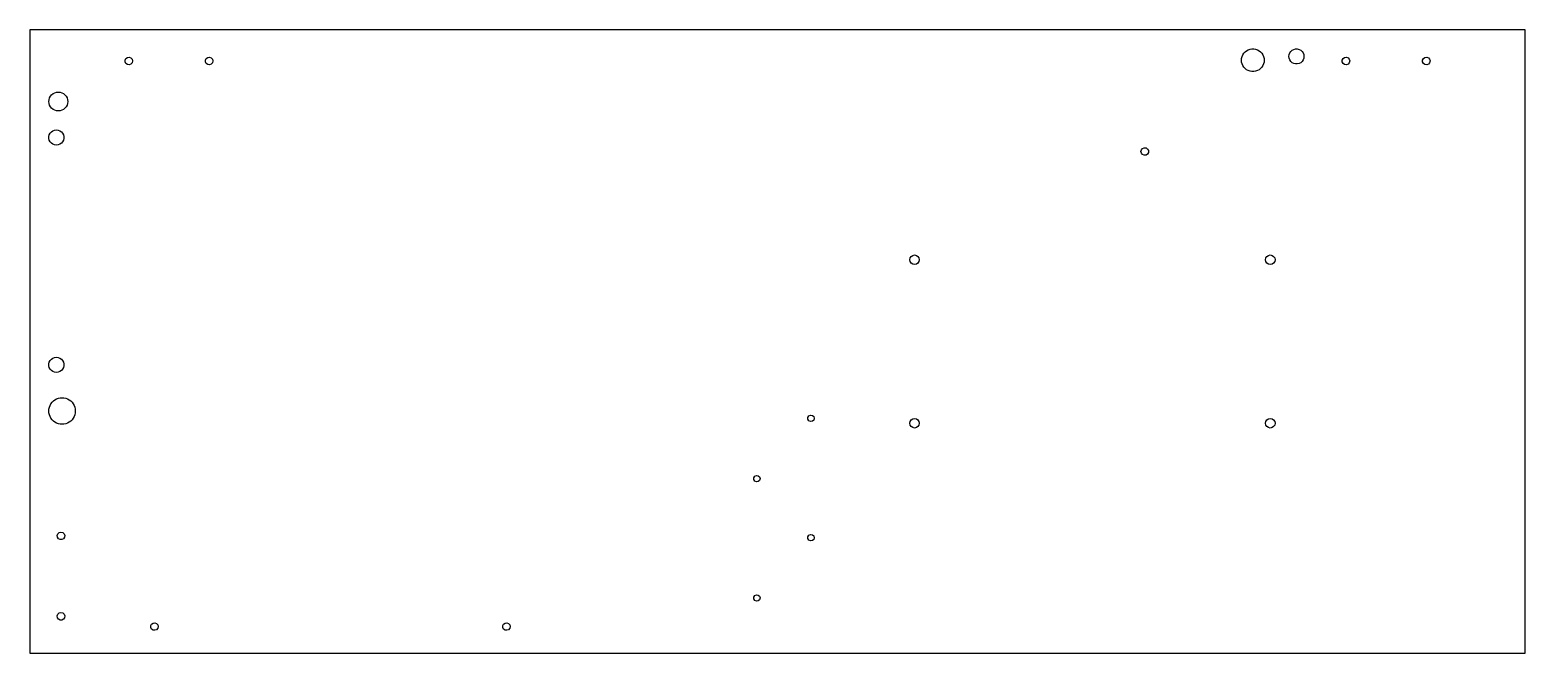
# Model space of a CAD drawing. Header units: metres. Extents: x 0 to 395, y -164 to 0.
import ezdxf

# ---------------------------------------------------------------- set-up
doc = ezdxf.new("R2010")
doc.units = ezdxf.units.M

msp = doc.modelspace()

# ---------------------------------------------------------------- linework, layer by layer
for p, q in [((395, 0), (0, 0)), ((0, 0), (0, -164.5)), ((395, -164.5), (395, 0)), ((25.1291, -7.96068), (25.3515, -7.53688)), ((25.3515, -7.53688), (25.7454, -7.26498)), ((25.7454, -7.26498), (26.2205, -7.20729)), ((26.2205, -7.20729), (26.6681, -7.37702)), ((26.6681, -7.37702), (26.9855, -7.73528)), ((26.9855, -7.73528), (27.1, -8.2)), ((46.3491, -7.96068), (46.5715, -7.53688)), ((46.5715, -7.53688), (46.9654, -7.26498)), ((46.9654, -7.26498), (47.4405, -7.20729)), ((47.4405, -7.20729), (47.8881, -7.37702)), ((47.8881, -7.37702), (48.2055, -7.73528)), ((48.2055, -7.73528), (48.32, -8.2)), ((320.08, -8), (320.121, -7.50622)), ((320.121, -7.50622), (320.243, -7.0259)), ((320.243, -7.0259), (320.442, -6.57216)), ((320.442, -6.57216), (320.713, -6.15736)), ((320.713, -6.15736), (321.048, -5.79283)), ((321.048, -5.79283), (321.439, -5.4885)), ((321.439, -5.4885), (321.875, -5.25268)), ((321.875, -5.25268), (322.344, -5.0918)), ((322.344, -5.0918), (322.832, -5.01025)), ((322.832, -5.01025), (323.328, -5.01025)), ((323.328, -5.01025), (323.816, -5.0918)), ((323.816, -5.0918), (324.285, -5.25268)), ((324.285, -5.25268), (324.721, -5.4885)), ((324.721, -5.4885), (325.112, -5.79283)), ((325.112, -5.79283), (325.447, -6.15736)), ((325.447, -6.15736), (325.718, -6.57216)), ((325.718, -6.57216), (325.917, -7.0259)), ((325.917, -7.0259), (326.039, -7.50622)), ((326.039, -7.50622), (326.08, -8)), ((332.58, -7), (332.638, -6.52137)), ((332.638, -7.47863), (332.58, -7)), ((332.638, -6.52137), (332.809, -6.07055)), ((332.809, -7.92945), (332.638, -7.47863)), ((332.809, -6.07055), (333.083, -5.67375)), ((333.083, -5.67375), (333.444, -5.35403)), ((333.444, -5.35403), (333.871, -5.12997)), ((333.871, -5.12997), (334.339, -5.01458)), ((334.339, -5.01458), (334.821, -5.01458)), ((334.821, -5.01458), (335.289, -5.12997)), ((335.289, -5.12997), (335.716, -5.35403)), ((335.716, -5.35403), (336.077, -5.67375)), ((336.077, -5.67375), (336.351, -6.07055)), ((336.351, -6.07055), (336.522, -6.52137)), ((336.522, -7.47863), (336.351, -7.92945)), ((336.522, -6.52137), (336.58, -7)), ((336.58, -7), (336.522, -7.47863)), ((346.709, -7.96068), (346.931, -7.53688)), ((346.931, -7.53688), (347.325, -7.26498)), ((347.325, -7.26498), (347.801, -7.20729)), ((347.801, -7.20729), (348.248, -7.37702)), ((348.248, -7.37702), (348.565, -7.73528)), ((348.565, -7.73528), (348.68, -8.2)), ((367.929, -7.96068), (368.151, -7.53688)), ((368.151, -7.53688), (368.545, -7.26498)), ((368.545, -7.26498), (369.021, -7.20729)), ((369.021, -7.20729), (369.468, -7.37702)), ((369.468, -7.37702), (369.785, -7.73528)), ((369.785, -7.73528), (369.9, -8.2)), ((25.1291, -8.43931), (25.1291, -7.96068)), ((25.3515, -8.86312), (25.1291, -8.43931)), ((25.7454, -9.13502), (25.3515, -8.86312)), ((26.2205, -9.19271), (25.7454, -9.13502)), ((26.6681, -9.02298), (26.2205, -9.19271)), ((26.9855, -8.66472), (26.6681, -9.02298)), ((27.1, -8.2), (26.9855, -8.66472)), ((46.3491, -8.43931), (46.3491, -7.96068)), ((46.5715, -8.86312), (46.3491, -8.43931)), ((46.9654, -9.13502), (46.5715, -8.86312)), ((47.4405, -9.19271), (46.9654, -9.13502)), ((47.8881, -9.02298), (47.4405, -9.19271)), ((48.2055, -8.66472), (47.8881, -9.02298)), ((48.32, -8.2), (48.2055, -8.66472)), ((320.121, -8.49378), (320.08, -8)), ((320.243, -8.9741), (320.121, -8.49378)), ((320.442, -9.42784), (320.243, -8.9741)), ((320.713, -9.84264), (320.442, -9.42784)), ((321.048, -10.2072), (320.713, -9.84264)), ((321.439, -10.5115), (321.048, -10.2072)), ((321.875, -10.7473), (321.439, -10.5115)), ((322.344, -10.9082), (321.875, -10.7473)), ((322.832, -10.9898), (322.344, -10.9082)), ((323.328, -10.9898), (322.832, -10.9898)), ((323.816, -10.9082), (323.328, -10.9898)), ((324.285, -10.7473), (323.816, -10.9082)), ((324.721, -10.5115), (324.285, -10.7473)), ((325.112, -10.2072), (324.721, -10.5115)), ((325.447, -9.84264), (325.112, -10.2072)), ((325.718, -9.42784), (325.447, -9.84264)), ((325.917, -8.9741), (325.718, -9.42784)), ((326.039, -8.49378), (325.917, -8.9741)), ((326.08, -8), (326.039, -8.49378)), ((333.083, -8.32625), (332.809, -7.92945)), ((333.444, -8.64597), (333.083, -8.32625)), ((333.871, -8.87003), (333.444, -8.64597)), ((334.339, -8.98542), (333.871, -8.87003)), ((334.821, -8.98542), (334.339, -8.98542)), ((335.289, -8.87003), (334.821, -8.98542)), ((335.716, -8.64597), (335.289, -8.87003)), ((336.077, -8.32625), (335.716, -8.64597)), ((336.351, -7.92945), (336.077, -8.32625)), ((346.709, -8.43931), (346.709, -7.96068)), ((346.931, -8.86312), (346.709, -8.43931)), ((347.325, -9.13502), (346.931, -8.86312)), ((347.801, -9.19271), (347.325, -9.13502)), ((348.248, -9.02298), (347.801, -9.19271)), ((348.565, -8.66472), (348.248, -9.02298)), ((348.68, -8.2), (348.565, -8.66472)), ((367.929, -8.43931), (367.929, -7.96068)), ((368.151, -8.86312), (367.929, -8.43931)), ((368.545, -9.13502), (368.151, -8.86312)), ((369.021, -9.19271), (368.545, -9.13502)), ((369.468, -9.02298), (369.021, -9.19271)), ((369.785, -8.66472), (369.468, -9.02298)), ((369.9, -8.2), (369.785, -8.66472)), ((5, -18.9), (5.04804, -18.4123)), ((5.04804, -19.3877), (5, -18.9)), ((5.04804, -18.4123), (5.1903, -17.9433)), ((5.1903, -19.8567), (5.04804, -19.3877)), ((5.1903, -17.9433), (5.42133, -17.5111)), ((5.42133, -17.5111), (5.73223, -17.1322)), ((5.73223, -17.1322), (6.11107, -16.8213)), ((6.11107, -16.8213), (6.54329, -16.5903)), ((6.54329, -16.5903), (7.01227, -16.448)), ((7.01227, -16.448), (7.5, -16.4)), ((7.5, -16.4), (7.98773, -16.448)), ((7.98773, -16.448), (8.45671, -16.5903)), ((8.45671, -16.5903), (8.88893, -16.8213)), ((8.88893, -16.8213), (9.26777, -17.1322)), ((9.26777, -17.1322), (9.57867, -17.5111)), ((9.57867, -17.5111), (9.8097, -17.9433)), ((9.8097, -17.9433), (9.95196, -18.4123)), ((9.95196, -19.3877), (9.8097, -19.8567)), ((9.95196, -18.4123), (10, -18.9)), ((10, -18.9), (9.95196, -19.3877)), ((5.42133, -20.2889), (5.1903, -19.8567)), ((5.73223, -20.6678), (5.42133, -20.2889)), ((6.11107, -20.9787), (5.73223, -20.6678)), ((6.54329, -21.2097), (6.11107, -20.9787)), ((7.01227, -21.352), (6.54329, -21.2097)), ((7.5, -21.4), (7.01227, -21.352)), ((7.98773, -21.352), (7.5, -21.4)), ((8.45671, -21.2097), (7.98773, -21.352)), ((8.88893, -20.9787), (8.45671, -21.2097)), ((9.26777, -20.6678), (8.88893, -20.9787)), ((9.57867, -20.2889), (9.26777, -20.6678)), ((9.8097, -19.8567), (9.57867, -20.2889)), ((5.12997, -27.6908), (5.35403, -27.2639)), ((5.35403, -27.2639), (5.67375, -26.903)), ((5.67375, -26.903), (6.07055, -26.6291)), ((6.07055, -26.6291), (6.52137, -26.4581)), ((6.52137, -26.4581), (7, -26.4)), ((7, -26.4), (7.47863, -26.4581)), ((7.47863, -26.4581), (7.92945, -26.6291)), ((7.92945, -26.6291), (8.32625, -26.903)), ((8.32625, -26.903), (8.64597, -27.2639)), ((8.64597, -27.2639), (8.87003, -27.6908)), ((5.01458, -28.1589), (5.12997, -27.6908)), ((5.01458, -28.6411), (5.01458, -28.1589)), ((5.12997, -29.1092), (5.01458, -28.6411)), ((5.35403, -29.5361), (5.12997, -29.1092)), ((5.67375, -29.897), (5.35403, -29.5361)), ((6.07055, -30.1709), (5.67375, -29.897)), ((6.52137, -30.3419), (6.07055, -30.1709)), ((7, -30.4), (6.52137, -30.3419)), ((7.47863, -30.3419), (7, -30.4)), ((7.92945, -30.1709), (7.47863, -30.3419)), ((8.32625, -29.897), (7.92945, -30.1709)), ((8.64597, -29.5361), (8.32625, -29.897)), ((8.87003, -29.1092), (8.64597, -29.5361)), ((8.87003, -27.6908), (8.98542, -28.1589)), ((8.98542, -28.6411), (8.87003, -29.1092)), ((8.98542, -28.1589), (8.98542, -28.6411)), ((293.626, -31.6353), (293.944, -31.277)), ((293.944, -31.277), (294.391, -31.1073)), ((294.391, -31.1073), (294.866, -31.165)), ((294.866, -31.165), (295.26, -31.4369)), ((295.26, -31.4369), (295.483, -31.8607)), ((293.512, -32.1), (293.626, -31.6353)), ((293.626, -32.5647), (293.512, -32.1)), ((293.944, -32.923), (293.626, -32.5647)), ((294.391, -33.0927), (293.944, -32.923)), ((294.866, -33.035), (294.391, -33.0927)), ((295.26, -32.7631), (294.866, -33.035)), ((295.483, -32.3393), (295.26, -32.7631)), ((295.483, -31.8607), (295.483, -32.3393)), ((232.46, -60.66), (232.555, -60.1816)), ((232.555, -61.1384), (232.46, -60.66)), ((232.555, -60.1816), (232.826, -59.7761)), ((232.826, -61.5439), (232.555, -61.1384)), ((232.826, -59.7761), (233.232, -59.5052)), ((233.232, -61.8148), (232.826, -61.5439)), ((233.232, -59.5052), (233.71, -59.41)), ((233.71, -61.91), (233.232, -61.8148)), ((233.71, -59.41), (234.188, -59.5052)), ((234.188, -61.8148), (233.71, -61.91)), ((234.188, -59.5052), (234.594, -59.7761)), ((234.594, -61.5439), (234.188, -61.8148)), ((234.594, -59.7761), (234.865, -60.1816)), ((234.865, -61.1384), (234.594, -61.5439)), ((234.865, -60.1816), (234.96, -60.66)), ((234.96, -60.66), (234.865, -61.1384)), ((326.44, -60.66), (326.535, -60.1816)), ((326.535, -61.1384), (326.44, -60.66)), ((326.535, -60.1816), (326.806, -59.7761)), ((326.806, -61.5439), (326.535, -61.1384)), ((326.806, -59.7761), (327.212, -59.5052)), ((327.212, -61.8148), (326.806, -61.5439)), ((327.212, -59.5052), (327.69, -59.41)), ((327.69, -61.91), (327.212, -61.8148)), ((327.69, -59.41), (328.168, -59.5052)), ((328.168, -61.8148), (327.69, -61.91)), ((328.168, -59.5052), (328.574, -59.7761)), ((328.574, -61.5439), (328.168, -61.8148)), ((328.574, -59.7761), (328.845, -60.1816)), ((328.845, -61.1384), (328.574, -61.5439)), ((328.845, -60.1816), (328.94, -60.66)), ((328.94, -60.66), (328.845, -61.1384)), ((5.67375, -86.903), (6.07055, -86.6291)), ((6.07055, -86.6291), (6.52137, -86.4581)), ((6.52137, -86.4581), (7, -86.4)), ((7, -86.4), (7.47863, -86.4581)), ((7.47863, -86.4581), (7.92945, -86.6291)), ((7.92945, -86.6291), (8.32625, -86.903)), ((5.01458, -88.1589), (5.12997, -87.6908)), ((5.01458, -88.6411), (5.01458, -88.1589)), ((5.12997, -89.1092), (5.01458, -88.6411)), ((5.12997, -87.6908), (5.35403, -87.2639)), ((5.35403, -89.5361), (5.12997, -89.1092)), ((5.35403, -87.2639), (5.67375, -86.903)), ((5.67375, -89.897), (5.35403, -89.5361)), ((6.07055, -90.1709), (5.67375, -89.897)), ((6.52137, -90.3419), (6.07055, -90.1709)), ((7, -90.4), (6.52137, -90.3419)), ((7.47863, -90.3419), (7, -90.4)), ((7.92945, -90.1709), (7.47863, -90.3419)), ((8.32625, -89.897), (7.92945, -90.1709)), ((8.32625, -86.903), (8.64597, -87.2639)), ((8.64597, -89.5361), (8.32625, -89.897)), ((8.64597, -87.2639), (8.87003, -87.6908)), ((8.87003, -89.1092), (8.64597, -89.5361)), ((8.87003, -87.6908), (8.98542, -88.1589)), ((8.98542, -88.6411), (8.87003, -89.1092)), ((8.98542, -88.1589), (8.98542, -88.6411)), ((5.31629, -99.146), (5.55561, -98.7078)), ((5.55561, -98.7078), (5.85488, -98.308)), ((5.85488, -98.308), (6.20799, -97.9549)), ((6.20799, -97.9549), (6.60776, -97.6556)), ((6.60776, -97.6556), (7.04605, -97.4163)), ((7.04605, -97.4163), (7.51394, -97.2418)), ((7.51394, -97.2418), (8.0019, -97.1356)), ((8.0019, -97.1356), (8.5, -97.1)), ((8.5, -97.1), (8.9981, -97.1356)), ((8.9981, -97.1356), (9.48606, -97.2418)), ((9.48606, -97.2418), (9.95395, -97.4163)), ((9.95395, -97.4163), (10.3922, -97.6556)), ((10.3922, -97.6556), (10.792, -97.9549)), ((10.792, -97.9549), (11.1451, -98.308)), ((11.1451, -98.308), (11.4444, -98.7078)), ((11.4444, -98.7078), (11.6837, -99.146)), ((5, -100.6), (5.03562, -100.102)), ((5.03562, -101.098), (5, -100.6)), ((5.03562, -100.102), (5.14177, -99.6139)), ((5.14177, -101.586), (5.03562, -101.098)), ((5.14177, -99.6139), (5.31629, -99.146)), ((5.31629, -102.054), (5.14177, -101.586)), ((5.55561, -102.492), (5.31629, -102.054)), ((5.85488, -102.892), (5.55561, -102.492)), ((11.4444, -102.492), (11.1451, -102.892)), ((11.6837, -102.054), (11.4444, -102.492)), ((11.6837, -99.146), (11.8582, -99.6139)), ((11.8582, -101.586), (11.6837, -102.054)), ((11.8582, -99.6139), (11.9644, -100.102)), ((11.9644, -101.098), (11.8582, -101.586)), ((11.9644, -100.102), (12, -100.6)), ((12, -100.6), (11.9644, -101.098)), ((205.534, -102.311), (205.793, -101.908)), ((205.534, -102.789), (205.534, -102.311)), ((205.793, -101.908), (206.229, -101.709)), ((206.229, -101.709), (206.703, -101.777)), ((206.703, -101.777), (207.065, -102.09)), ((207.065, -102.09), (207.2, -102.55)), ((207.2, -102.55), (207.065, -103.01)), ((232.826, -102.956), (233.232, -102.685)), ((233.232, -102.685), (233.71, -102.59)), ((233.71, -102.59), (234.188, -102.685)), ((234.188, -102.685), (234.594, -102.956)), ((326.806, -102.956), (327.212, -102.685)), ((327.212, -102.685), (327.69, -102.59)), ((327.69, -102.59), (328.168, -102.685)), ((328.168, -102.685), (328.574, -102.956)), ((6.20799, -103.245), (5.85488, -102.892)), ((6.60776, -103.544), (6.20799, -103.245)), ((7.04605, -103.784), (6.60776, -103.544)), ((7.51394, -103.958), (7.04605, -103.784)), ((8.0019, -104.064), (7.51394, -103.958)), ((8.5, -104.1), (8.0019, -104.064)), ((8.9981, -104.064), (8.5, -104.1)), ((9.48606, -103.958), (8.9981, -104.064)), ((9.95395, -103.784), (9.48606, -103.958)), ((10.3922, -103.544), (9.95395, -103.784)), ((10.792, -103.245), (10.3922, -103.544)), ((11.1451, -102.892), (10.792, -103.245)), ((205.793, -103.192), (205.534, -102.789)), ((206.229, -103.391), (205.793, -103.192)), ((206.703, -103.323), (206.229, -103.391)), ((207.065, -103.01), (206.703, -103.323)), ((232.46, -103.84), (232.555, -103.362)), ((232.555, -104.318), (232.46, -103.84)), ((232.555, -103.362), (232.826, -102.956)), ((232.826, -104.724), (232.555, -104.318)), ((233.232, -104.995), (232.826, -104.724)), ((233.71, -105.09), (233.232, -104.995)), ((234.188, -104.995), (233.71, -105.09)), ((234.594, -104.724), (234.188, -104.995)), ((234.594, -102.956), (234.865, -103.362)), ((234.865, -104.318), (234.594, -104.724)), ((234.865, -103.362), (234.96, -103.84)), ((234.96, -103.84), (234.865, -104.318)), ((326.44, -103.84), (326.535, -103.362)), ((326.535, -104.318), (326.44, -103.84)), ((326.535, -103.362), (326.806, -102.956)), ((326.806, -104.724), (326.535, -104.318)), ((327.212, -104.995), (326.806, -104.724)), ((327.69, -105.09), (327.212, -104.995)), ((328.168, -104.995), (327.69, -105.09)), ((328.574, -104.724), (328.168, -104.995)), ((328.574, -102.956), (328.845, -103.362)), ((328.845, -104.318), (328.574, -104.724)), ((328.845, -103.362), (328.94, -103.84)), ((328.94, -103.84), (328.845, -104.318)), ((191.234, -118.211), (191.493, -117.808)), ((191.234, -118.689), (191.234, -118.211)), ((191.493, -117.808), (191.929, -117.609)), ((191.929, -117.609), (192.403, -117.677)), ((192.403, -117.677), (192.765, -117.99)), ((192.765, -117.99), (192.9, -118.45)), ((192.9, -118.45), (192.765, -118.91)), ((191.493, -119.092), (191.234, -118.689)), ((191.929, -119.291), (191.493, -119.092)), ((192.403, -119.223), (191.929, -119.291)), ((192.765, -118.91), (192.403, -119.223)), ((7.20729, -133.459), (7.37702, -133.012)), ((7.26498, -133.935), (7.20729, -133.459)), ((7.53688, -134.329), (7.26498, -133.935)), ((7.37702, -133.012), (7.73528, -132.695)), ((7.73528, -132.695), (8.2, -132.58)), ((8.2, -132.58), (8.66472, -132.695)), ((8.66472, -132.695), (9.02298, -133.012)), ((9.13502, -133.935), (8.86312, -134.329)), ((9.02298, -133.012), (9.19271, -133.459)), ((9.19271, -133.459), (9.13502, -133.935)), ((205.534, -133.811), (205.793, -133.408)), ((205.534, -134.289), (205.534, -133.811)), ((205.793, -134.692), (205.534, -134.289)), ((205.793, -133.408), (206.229, -133.209)), ((206.229, -133.209), (206.703, -133.277)), ((206.703, -133.277), (207.065, -133.59)), ((207.065, -133.59), (207.2, -134.05)), ((207.2, -134.05), (207.065, -134.51)), ((7.96068, -134.551), (7.53688, -134.329)), ((8.43931, -134.551), (7.96068, -134.551)), ((8.86312, -134.329), (8.43931, -134.551)), ((206.229, -134.891), (205.793, -134.692)), ((206.703, -134.823), (206.229, -134.891)), ((207.065, -134.51), (206.703, -134.823)), ((191.234, -149.711), (191.493, -149.308)), ((191.234, -150.189), (191.234, -149.711)), ((191.493, -149.308), (191.929, -149.109)), ((191.929, -149.109), (192.403, -149.177)), ((192.403, -149.177), (192.765, -149.49)), ((192.765, -149.49), (192.9, -149.95)), ((192.9, -149.95), (192.765, -150.41)), ((7.37702, -154.232), (7.73528, -153.915)), ((7.73528, -153.915), (8.2, -153.8)), ((8.2, -153.8), (8.66472, -153.915)), ((8.66472, -153.915), (9.02298, -154.232)), ((191.493, -150.592), (191.234, -150.189)), ((191.929, -150.791), (191.493, -150.592)), ((192.403, -150.723), (191.929, -150.791)), ((192.765, -150.41), (192.403, -150.723)), ((7.20729, -154.679), (7.37702, -154.232)), ((7.26498, -155.155), (7.20729, -154.679)), ((7.53688, -155.549), (7.26498, -155.155)), ((7.96068, -155.771), (7.53688, -155.549)), ((8.43931, -155.771), (7.96068, -155.771)), ((8.86312, -155.549), (8.43931, -155.771)), ((9.13502, -155.155), (8.86312, -155.549)), ((9.02298, -154.232), (9.19271, -154.679)), ((9.19271, -154.679), (9.13502, -155.155)), ((31.9291, -157.261), (32.1515, -156.837)), ((31.9291, -157.739), (31.9291, -157.261)), ((32.1515, -158.163), (31.9291, -157.739)), ((32.1515, -156.837), (32.5454, -156.565)), ((32.5454, -156.565), (33.0205, -156.507)), ((33.0205, -156.507), (33.4681, -156.677)), ((33.4681, -156.677), (33.7855, -157.035)), ((33.7855, -157.965), (33.4681, -158.323)), ((33.7855, -157.035), (33.9, -157.5)), ((33.9, -157.5), (33.7855, -157.965)), ((124.929, -157.261), (125.151, -156.837)), ((124.929, -157.739), (124.929, -157.261)), ((125.151, -158.163), (124.929, -157.739)), ((125.151, -156.837), (125.545, -156.565)), ((125.545, -156.565), (126.021, -156.507)), ((126.021, -156.507), (126.468, -156.677)), ((126.468, -156.677), (126.785, -157.035)), ((126.785, -157.965), (126.468, -158.323)), ((126.785, -157.035), (126.9, -157.5)), ((126.9, -157.5), (126.785, -157.965)), ((32.5454, -158.435), (32.1515, -158.163)), ((33.0205, -158.493), (32.5454, -158.435)), ((33.4681, -158.323), (33.0205, -158.493)), ((125.545, -158.435), (125.151, -158.163)), ((126.021, -158.493), (125.545, -158.435)), ((126.468, -158.323), (126.021, -158.493)), ((0, -164.5), (395, -164.5))]:
    msp.add_line(p, q)

doc.saveas('drawing.dxf')
